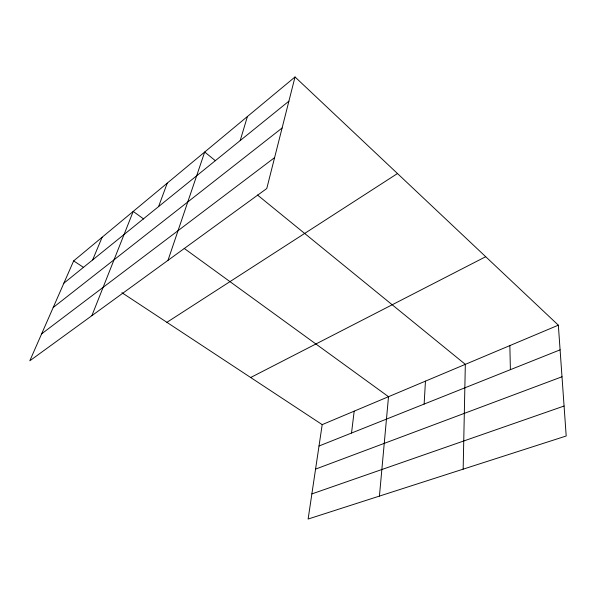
<?xml version="1.0" encoding="UTF-8"?>
<svg xmlns="http://www.w3.org/2000/svg" width="596" height="596" viewBox="0 0 596 596"><rect width="100%" height="100%" fill="white"/><g stroke="black" fill="none" stroke-linecap="round" stroke-linejoin="round"><path stroke-width="0.89" d="M463.159 469.156L465.334 364.35L257.472 195.004M424.128 404.081L425.462 381.142M379.428 496.095L388.51 396.698L184.186 248.398M351.521 433.046L354.18 411.158M558.34 325.178L322.198 424.628L308.125 519.034L566.2 436.004L558.34 325.178L295.027 76.966L73.651 260.899L29.8 360.811L266.77 188.53L295.027 76.966M240.188 140.574L247.415 116.525M167.983 260.348L204.704 152.017L215.402 160.726M158.581 206.589L167.26 183.128M91.873 315.679L133.221 211.409L143.71 219.023M92.618 259.945L102.139 237.23M63.861 283.204L288.896 101.171M53.2 307.506L282.102 127.991M41.631 333.857L274.6 157.62M166.902 322.332L397.48 173.54M250.678 377.514L485.71 256.712M319.009 446.017L560.091 349.845M315.567 469.112L561.998 376.769M311.864 493.913L564.077 406.025M73.651 260.899L83.611 267.462M121.904 292.688L322.198 424.628M509.856 345.591L510.392 369.669"/></g></svg>
